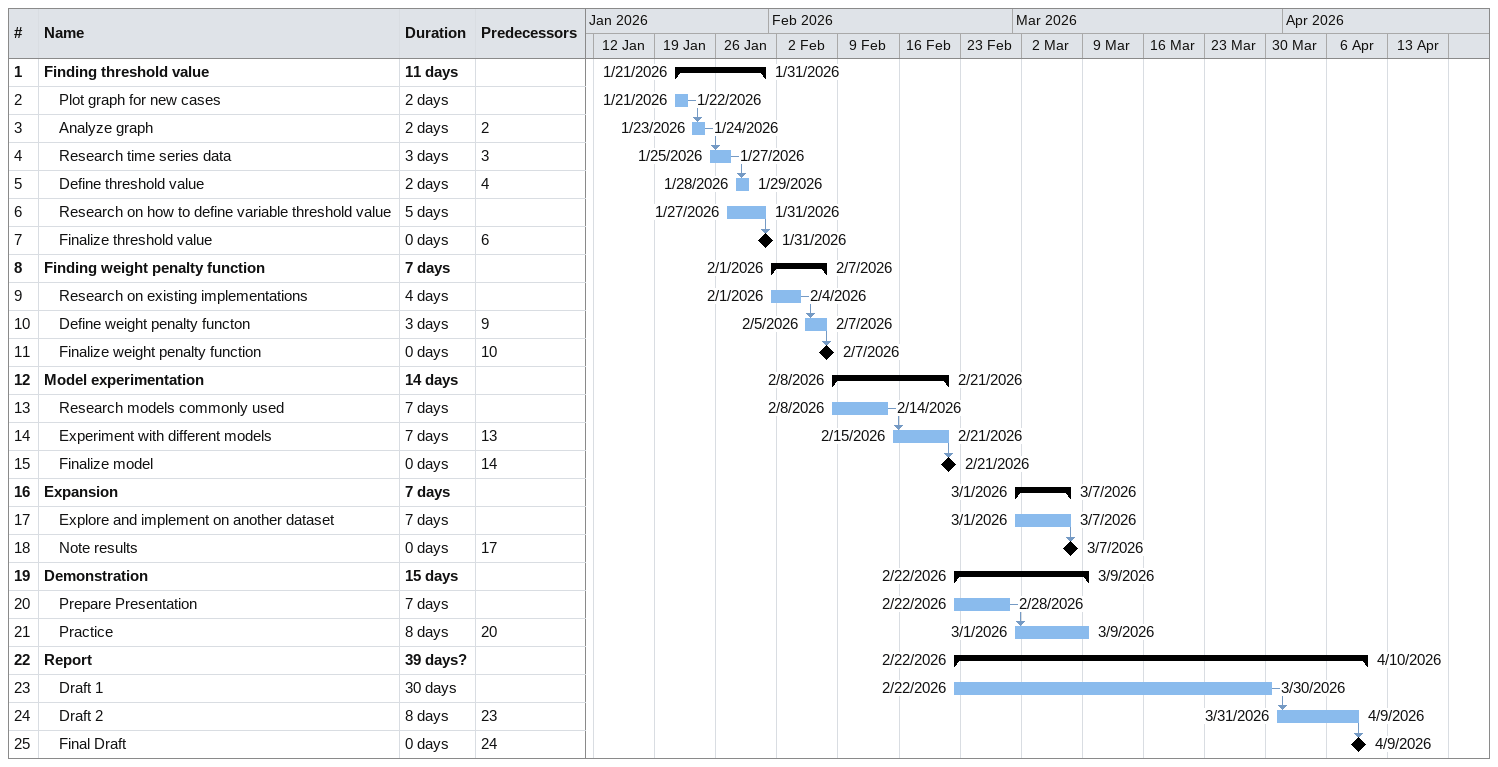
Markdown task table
| ID | Level | Task | Duration | Start | Finish | Predecessors |
|---|---|---|---|---|---|---|
| 1 | 1 | **Finding threshold value** | 11d | 2026-01-21 | 2026-01-31 |  |
| 2 | 2 | Plot graph for new cases | 2d | 2026-01-21 | 2026-01-22 |  |
| 3 | 2 | Analyze graph | 2d | 2026-01-23 | 2026-01-24 | 2 |
| 4 | 2 | Research time series data | 3d | 2026-01-25 | 2026-01-27 | 3 |
| 5 | 2 | Define threshold value | 2d | 2026-01-28 | 2026-01-29 | 4 |
| 6 | 2 | Research on how to define variable threshold value | 5d | 2026-01-27 | 2026-01-31 |  |
| 7 | 2 | Finalize threshold value | 0d | 2026-01-31 | 2026-01-31 | 6 |
| 8 | 1 | **Finding weight penalty function** | 7d | 2026-02-01 | 2026-02-07 |  |
| 9 | 2 | Research on existing implementations | 4d | 2026-02-01 | 2026-02-04 |  |
| 10 | 2 | Define weight penalty functon | 3d | 2026-02-05 | 2026-02-07 | 9 |
| 11 | 2 | Finalize weight penalty function | 0d | 2026-02-07 | 2026-02-07 | 10 |
| 12 | 1 | **Model experimentation** | 14d | 2026-02-08 | 2026-02-21 |  |
| 13 | 2 | Research models commonly used | 7d | 2026-02-08 | 2026-02-14 |  |
| 14 | 2 | Experiment with different models | 7d | 2026-02-15 | 2026-02-21 | 13 |
| 15 | 2 | Finalize model | 0d | 2026-02-21 | 2026-02-21 | 14 |
| 16 | 1 | **Expansion** | 7d | 2026-03-01 | 2026-03-07 |  |
| 17 | 2 | Explore and implement on another dataset | 7d | 2026-03-01 | 2026-03-07 |  |
| 18 | 2 | Note results | 0d | 2026-03-07 | 2026-03-07 | 17 |
| 19 | 1 | **Demonstration** | 15d | 2026-02-22 | 2026-03-09 |  |
| 20 | 2 | Prepare Presentation | 7d | 2026-02-22 | 2026-02-28 |  |
| 21 | 2 | Practice | 8d | 2026-03-01 | 2026-03-09 | 20 |
| 22 | 1 | **Report** | 39d? | 2026-02-22 | 2026-04-10 |  |
| 23 | 2 | Draft 1 | 30d | 2026-02-22 | 2026-03-30 |  |
| 24 | 2 | Draft 2 | 8d | 2026-03-31 | 2026-04-09 | 23 |
| 25 | 2 | Final Draft | 0d | 2026-04-09 | 2026-04-09 | 24 |
